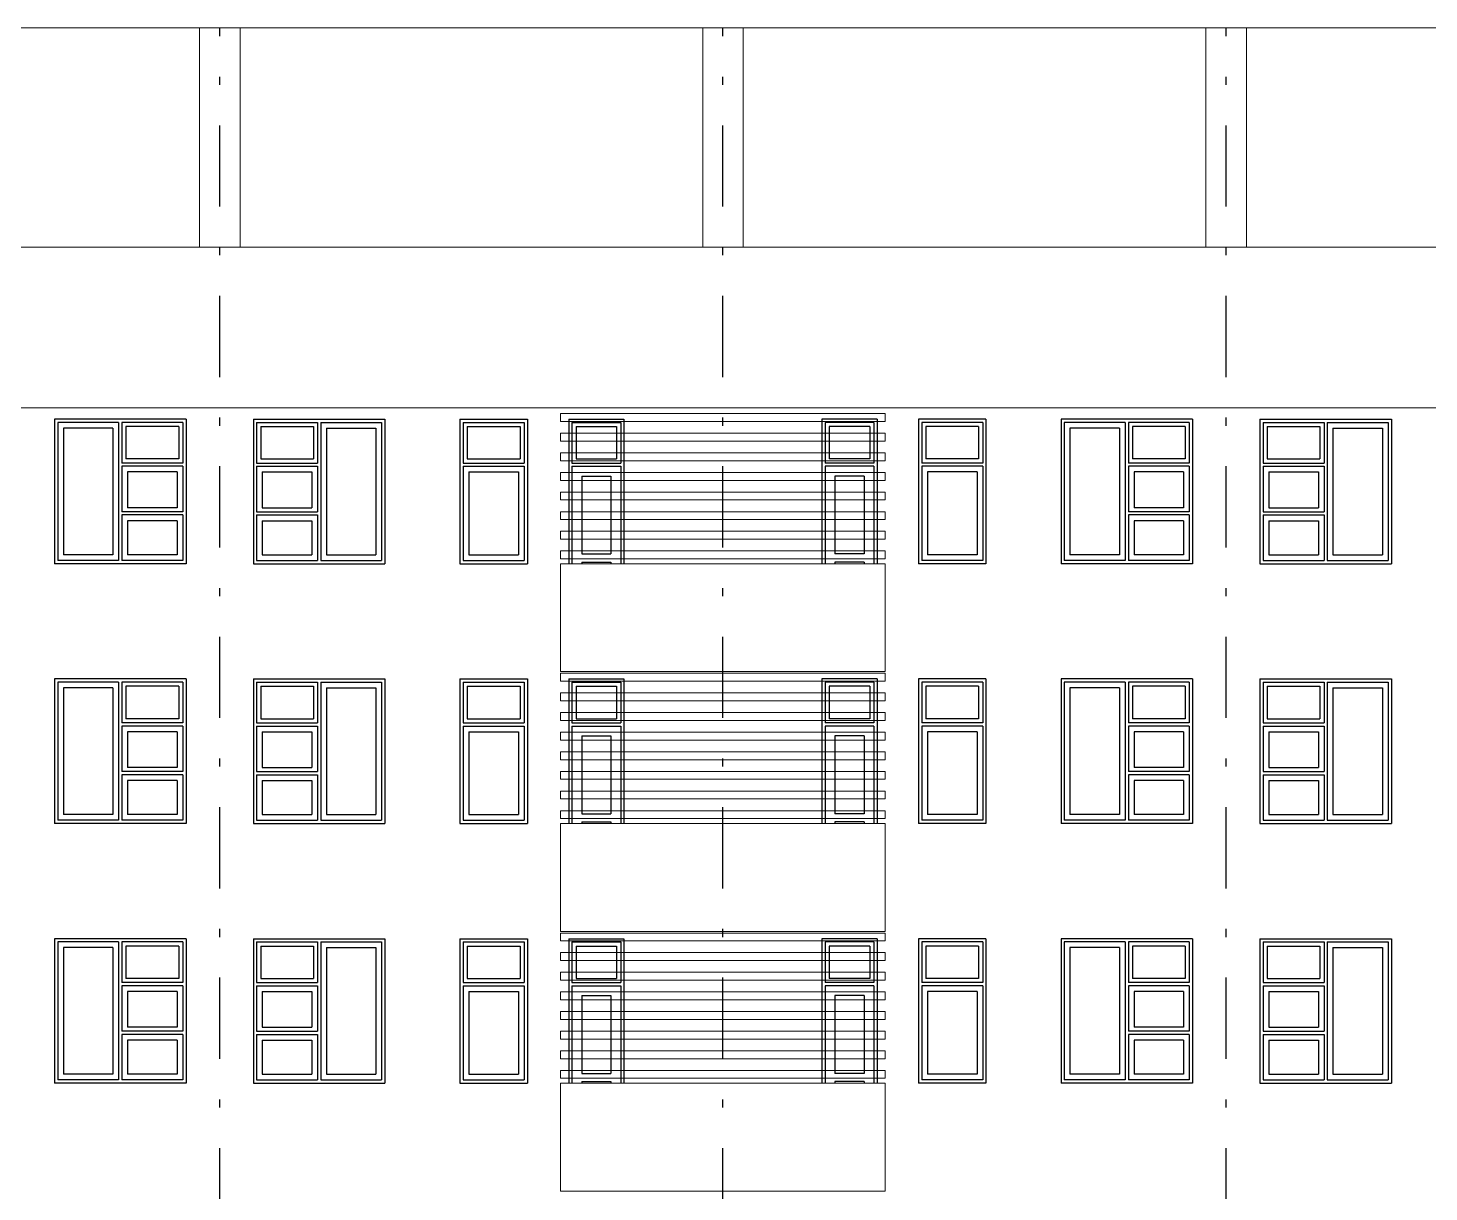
# Model space of a CAD drawing. Header units: millimetres. Extents: x 1676 to 1802, y 1105 to 1194.
# Drawn here: x 1721.68 to 1738.94, y 1162.69 to 1177.03 of the extents above; entities that cross this region are included whole.
import ezdxf

# ---------------------------------------------------------------- set-up
doc = ezdxf.new("R2010")
doc.units = ezdxf.units.MM
doc.linetypes.add('DASHDOT', pattern=[1, 0.5, -0.25, 0, -0.25])
for name, color, linetype, lineweight in [('ars', 11, 'Continuous', 0), ('lan', 7, 'Continuous', 15), ('tem', 5, 'Continuous', 20)]:
    doc.layers.add(name, color=color, linetype=linetype, lineweight=lineweight)
doc.layers.add('as', color=1, linetype='Continuous', plot=False)
doc.layers.add('Kusen', color=30, linetype='Continuous')

msp = doc.modelspace()

# ---------------------------------------------------------------- linework, layer by layer
at = {"layer": 'ars', "linetype": 'ByBlock'}
for points in [[(1728.238, 1172.18), (1732.238, 1172.18), (1732.238, 1172.277), (1728.238, 1172.277)], [(1728.238, 1171.938), (1732.238, 1171.938), (1732.238, 1172.035), (1728.238, 1172.035)], [(1728.238, 1171.696), (1732.238, 1171.696), (1732.238, 1171.793), (1728.238, 1171.793)], [(1728.238, 1171.454), (1732.238, 1171.454), (1732.238, 1171.551), (1728.238, 1171.551)], [(1728.238, 1171.212), (1732.238, 1171.212), (1732.238, 1171.309), (1728.238, 1171.309)], [(1728.238, 1170.971), (1732.238, 1170.971), (1732.238, 1171.067), (1728.238, 1171.067)], [(1728.238, 1170.729), (1732.238, 1170.729), (1732.238, 1170.826), (1728.238, 1170.826)], [(1728.238, 1170.487), (1732.238, 1170.487), (1732.238, 1170.584), (1728.238, 1170.584)], [(1728.238, 1168.98), (1732.238, 1168.98), (1732.238, 1169.077), (1728.238, 1169.077)], [(1728.238, 1168.738), (1732.238, 1168.738), (1732.238, 1168.835), (1728.238, 1168.835)], [(1728.238, 1168.496), (1732.238, 1168.496), (1732.238, 1168.593), (1728.238, 1168.593)], [(1728.238, 1168.254), (1732.238, 1168.254), (1732.238, 1168.351), (1728.238, 1168.351)], [(1728.238, 1168.012), (1732.238, 1168.012), (1732.238, 1168.109), (1728.238, 1168.109)], [(1728.238, 1167.771), (1732.238, 1167.771), (1732.238, 1167.867), (1728.238, 1167.867)], [(1728.238, 1167.529), (1732.238, 1167.529), (1732.238, 1167.626), (1728.238, 1167.626)], [(1728.238, 1167.287), (1732.238, 1167.287), (1732.238, 1167.384), (1728.238, 1167.384)], [(1728.238, 1165.78), (1732.238, 1165.78), (1732.238, 1165.877), (1728.238, 1165.877)], [(1728.238, 1165.538), (1732.238, 1165.538), (1732.238, 1165.635), (1728.238, 1165.635)], [(1728.238, 1165.296), (1732.238, 1165.296), (1732.238, 1165.393), (1728.238, 1165.393)], [(1728.238, 1165.054), (1732.238, 1165.054), (1732.238, 1165.151), (1728.238, 1165.151)], [(1728.238, 1164.812), (1732.238, 1164.812), (1732.238, 1164.909), (1728.238, 1164.909)], [(1728.238, 1164.571), (1732.238, 1164.571), (1732.238, 1164.667), (1728.238, 1164.667)], [(1728.238, 1164.329), (1732.238, 1164.329), (1732.238, 1164.426), (1728.238, 1164.426)], [(1728.238, 1164.087), (1732.238, 1164.087), (1732.238, 1164.184), (1728.238, 1164.184)]]:
    msp.add_lwpolyline(points, close=True, dxfattribs=at)
at = {"layer": 'as', "linetype": 'DASHDOT', "ltscale": 2}
for p, q in [((1724.038, 1120.227), (1724.038, 1177.027)), ((1730.238, 1120.227), (1730.238, 1177.027)), ((1736.438, 1120.227), (1736.438, 1177.027))]:
    msp.add_line(p, q, dxfattribs=at)
at = {"layer": 'Kusen', "linetype": 'ByBlock'}
for p, q in [((1722.003, 1172.207), (1722.003, 1170.427)), ((1723.623, 1172.207), (1722.003, 1172.207)), ((1722.043, 1172.167), (1722.043, 1170.467)), ((1722.793, 1172.167), (1722.043, 1172.167)), ((1722.723, 1172.097), (1722.113, 1172.097)), ((1722.113, 1172.097), (1722.113, 1170.537)), ((1722.723, 1172.097), (1722.723, 1170.537)), ((1722.793, 1172.167), (1722.793, 1170.467)), ((1722.833, 1172.167), (1722.833, 1171.667)), ((1723.583, 1172.167), (1722.833, 1172.167)), ((1722.883, 1172.117), (1722.883, 1171.717)), ((1723.533, 1172.117), (1722.883, 1172.117)), ((1723.533, 1172.117), (1723.533, 1171.717)), ((1723.583, 1172.167), (1723.583, 1171.667)), ((1723.623, 1172.207), (1723.623, 1170.427)), ((1724.453, 1172.207), (1724.453, 1170.427)), ((1724.453, 1172.207), (1726.073, 1172.207)), ((1724.493, 1172.167), (1724.493, 1171.667)), ((1724.493, 1172.167), (1725.243, 1172.167)), ((1724.543, 1172.117), (1724.543, 1171.717)), ((1724.543, 1172.117), (1725.193, 1172.117)), ((1725.193, 1172.117), (1725.193, 1171.717)), ((1725.243, 1172.167), (1725.243, 1171.667)), ((1725.283, 1172.167), (1725.283, 1170.467)), ((1725.283, 1172.167), (1726.033, 1172.167)), ((1725.353, 1172.097), (1725.963, 1172.097)), ((1725.353, 1172.097), (1725.353, 1170.537)), ((1725.963, 1172.097), (1725.963, 1170.537)), ((1726.033, 1172.167), (1726.033, 1170.467)), ((1726.073, 1172.207), (1726.073, 1170.427)), ((1726.998, 1172.207), (1726.998, 1170.427)), ((1726.998, 1172.207), (1727.828, 1172.207)), ((1727.038, 1172.167), (1727.038, 1171.667)), ((1727.038, 1172.167), (1727.788, 1172.167)), ((1727.088, 1172.117), (1727.088, 1171.717)), ((1727.088, 1172.117), (1727.738, 1172.117)), ((1727.738, 1172.117), (1727.738, 1171.717)), ((1727.788, 1172.167), (1727.788, 1171.667)), ((1727.828, 1172.207), (1727.828, 1170.427)), ((1728.338, 1172.207), (1728.338, 1170.427)), ((1728.338, 1172.207), (1729.018, 1172.207)), ((1728.378, 1172.167), (1728.378, 1171.667)), ((1728.378, 1172.167), (1728.978, 1172.167)), ((1728.428, 1172.117), (1728.428, 1171.717)), ((1728.428, 1172.117), (1728.928, 1172.117)), ((1728.928, 1172.117), (1728.928, 1171.717)), ((1728.978, 1172.167), (1728.978, 1171.667)), ((1729.018, 1172.207), (1729.018, 1170.427)), ((1731.458, 1172.207), (1731.458, 1170.427)), ((1732.138, 1172.207), (1731.458, 1172.207)), ((1731.498, 1172.167), (1731.498, 1171.667)), ((1732.098, 1172.167), (1731.498, 1172.167)), ((1731.548, 1172.117), (1731.548, 1171.717)), ((1732.048, 1172.117), (1731.548, 1172.117)), ((1732.048, 1172.117), (1732.048, 1171.717)), ((1732.098, 1172.167), (1732.098, 1171.667)), ((1732.138, 1172.207), (1732.138, 1170.427)), ((1732.648, 1172.207), (1732.648, 1170.427)), ((1733.478, 1172.207), (1732.648, 1172.207)), ((1732.688, 1172.167), (1732.688, 1171.667)), ((1733.438, 1172.167), (1732.688, 1172.167)), ((1732.738, 1172.117), (1732.738, 1171.717)), ((1733.388, 1172.117), (1732.738, 1172.117)), ((1733.388, 1172.117), (1733.388, 1171.717)), ((1733.438, 1172.167), (1733.438, 1171.667)), ((1733.478, 1172.207), (1733.478, 1170.427)), ((1734.403, 1172.207), (1734.403, 1170.427)), ((1736.023, 1172.207), (1734.403, 1172.207)), ((1734.443, 1172.167), (1734.443, 1170.467)), ((1735.193, 1172.167), (1734.443, 1172.167)), ((1735.123, 1172.097), (1734.513, 1172.097)), ((1734.513, 1172.097), (1734.513, 1170.537)), ((1735.123, 1172.097), (1735.123, 1170.537)), ((1735.193, 1172.167), (1735.193, 1170.467)), ((1735.233, 1172.167), (1735.233, 1171.667)), ((1735.983, 1172.167), (1735.233, 1172.167)), ((1735.283, 1172.117), (1735.283, 1171.717)), ((1735.933, 1172.117), (1735.283, 1172.117)), ((1735.933, 1172.117), (1735.933, 1171.717)), ((1735.983, 1172.167), (1735.983, 1171.667)), ((1736.023, 1172.207), (1736.023, 1170.427)), ((1736.853, 1172.207), (1736.853, 1170.427)), ((1736.853, 1172.207), (1738.473, 1172.207)), ((1736.893, 1172.167), (1736.893, 1171.667)), ((1736.893, 1172.167), (1737.643, 1172.167)), ((1736.943, 1172.117), (1736.943, 1171.717)), ((1736.943, 1172.117), (1737.593, 1172.117)), ((1737.593, 1172.117), (1737.593, 1171.717)), ((1737.643, 1172.167), (1737.643, 1171.667)), ((1737.683, 1172.167), (1737.683, 1170.467)), ((1737.683, 1172.167), (1738.433, 1172.167)), ((1737.753, 1172.097), (1738.363, 1172.097)), ((1737.753, 1172.097), (1737.753, 1170.537)), ((1738.363, 1172.097), (1738.363, 1170.537)), ((1738.433, 1172.167), (1738.433, 1170.467)), ((1738.473, 1172.207), (1738.473, 1170.427)), ((1722.043, 1171.667), (1722.043, 1171.627)), ((1723.583, 1171.667), (1722.833, 1171.667)), ((1722.833, 1171.627), (1722.833, 1171.067)), ((1723.583, 1171.627), (1722.833, 1171.627)), ((1723.533, 1171.717), (1722.883, 1171.717)), ((1723.583, 1171.627), (1723.583, 1171.067)), ((1724.493, 1171.667), (1725.243, 1171.667)), ((1724.493, 1171.627), (1724.493, 1171.067)), ((1724.493, 1171.627), (1725.243, 1171.627)), ((1724.543, 1171.717), (1725.193, 1171.717)), ((1725.243, 1171.627), (1725.243, 1171.067)), ((1726.033, 1171.667), (1726.033, 1171.627)), ((1727.038, 1171.667), (1727.788, 1171.667)), ((1727.038, 1171.627), (1727.038, 1170.467)), ((1727.038, 1171.627), (1727.788, 1171.627)), ((1727.088, 1171.717), (1727.738, 1171.717)), ((1727.788, 1171.627), (1727.788, 1170.467)), ((1728.378, 1171.667), (1728.978, 1171.667)), ((1728.378, 1171.627), (1728.378, 1170.427)), ((1728.378, 1171.627), (1728.978, 1171.627)), ((1728.428, 1171.717), (1728.928, 1171.717)), ((1728.978, 1171.627), (1728.978, 1170.427)), ((1732.098, 1171.667), (1731.498, 1171.667)), ((1731.498, 1171.627), (1731.498, 1170.427)), ((1732.098, 1171.627), (1731.498, 1171.627)), ((1732.048, 1171.717), (1731.548, 1171.717)), ((1732.098, 1171.627), (1732.098, 1170.427)), ((1733.438, 1171.667), (1732.688, 1171.667)), ((1732.688, 1171.627), (1732.688, 1170.467)), ((1733.438, 1171.627), (1732.688, 1171.627)), ((1733.388, 1171.717), (1732.738, 1171.717)), ((1733.438, 1171.627), (1733.438, 1170.467)), ((1734.443, 1171.667), (1734.443, 1171.627)), ((1735.983, 1171.667), (1735.233, 1171.667)), ((1735.233, 1171.627), (1735.233, 1171.067)), ((1735.983, 1171.627), (1735.233, 1171.627)), ((1735.933, 1171.717), (1735.283, 1171.717)), ((1735.983, 1171.627), (1735.983, 1171.067)), ((1736.893, 1171.667), (1737.643, 1171.667)), ((1736.893, 1171.627), (1736.893, 1171.067)), ((1736.893, 1171.627), (1737.643, 1171.627)), ((1736.943, 1171.717), (1737.593, 1171.717)), ((1737.643, 1171.627), (1737.643, 1171.067)), ((1738.433, 1171.667), (1738.433, 1171.627)), ((1722.903, 1171.557), (1722.903, 1171.117)), ((1723.513, 1171.557), (1722.903, 1171.557)), ((1723.513, 1171.557), (1723.513, 1171.117)), ((1724.563, 1171.557), (1724.563, 1171.117)), ((1724.563, 1171.557), (1725.173, 1171.557)), ((1725.173, 1171.557), (1725.173, 1171.117)), ((1727.108, 1171.557), (1727.108, 1170.537)), ((1727.108, 1171.557), (1727.718, 1171.557)), ((1727.718, 1171.557), (1727.718, 1170.537)), ((1728.498, 1171.507), (1728.498, 1170.547)), ((1728.498, 1171.507), (1728.858, 1171.507)), ((1728.858, 1171.507), (1728.858, 1170.547)), ((1731.618, 1171.507), (1731.618, 1170.547)), ((1731.978, 1171.507), (1731.618, 1171.507)), ((1731.978, 1171.507), (1731.978, 1170.547)), ((1732.758, 1171.557), (1732.758, 1170.537)), ((1733.368, 1171.557), (1732.758, 1171.557)), ((1733.368, 1171.557), (1733.368, 1170.537)), ((1735.303, 1171.557), (1735.303, 1171.117)), ((1735.913, 1171.557), (1735.303, 1171.557)), ((1735.913, 1171.557), (1735.913, 1171.117)), ((1736.963, 1171.557), (1736.963, 1171.117)), ((1736.963, 1171.557), (1737.573, 1171.557)), ((1737.573, 1171.557), (1737.573, 1171.117)), ((1723.583, 1171.067), (1722.833, 1171.067)), ((1723.513, 1171.117), (1722.903, 1171.117)), ((1724.493, 1171.067), (1725.243, 1171.067)), ((1724.563, 1171.117), (1725.173, 1171.117)), ((1735.983, 1171.067), (1735.233, 1171.067)), ((1735.913, 1171.117), (1735.303, 1171.117)), ((1736.893, 1171.067), (1737.643, 1171.067)), ((1736.963, 1171.117), (1737.573, 1171.117)), ((1722.833, 1171.027), (1722.833, 1170.467)), ((1723.583, 1171.027), (1722.833, 1171.027)), ((1722.903, 1170.957), (1722.903, 1170.537)), ((1723.513, 1170.957), (1722.903, 1170.957)), ((1723.513, 1170.957), (1723.513, 1170.537)), ((1723.583, 1171.027), (1723.583, 1170.467)), ((1724.493, 1171.027), (1724.493, 1170.467)), ((1724.493, 1171.027), (1725.243, 1171.027)), ((1724.563, 1170.957), (1724.563, 1170.537)), ((1724.563, 1170.957), (1725.173, 1170.957)), ((1725.173, 1170.957), (1725.173, 1170.537)), ((1725.243, 1171.027), (1725.243, 1170.467)), ((1735.233, 1171.027), (1735.233, 1170.467)), ((1735.983, 1171.027), (1735.233, 1171.027)), ((1735.303, 1170.957), (1735.303, 1170.537)), ((1735.913, 1170.957), (1735.303, 1170.957)), ((1735.913, 1170.957), (1735.913, 1170.537)), ((1735.983, 1171.027), (1735.983, 1170.467)), ((1736.893, 1171.027), (1736.893, 1170.467)), ((1736.893, 1171.027), (1737.643, 1171.027)), ((1736.963, 1170.957), (1736.963, 1170.537)), ((1736.963, 1170.957), (1737.573, 1170.957)), ((1737.573, 1170.957), (1737.573, 1170.537)), ((1737.643, 1171.027), (1737.643, 1170.467)), ((1722.723, 1170.537), (1722.113, 1170.537)), ((1723.513, 1170.537), (1722.903, 1170.537)), ((1724.563, 1170.537), (1725.173, 1170.537)), ((1725.353, 1170.537), (1725.963, 1170.537)), ((1727.108, 1170.537), (1727.718, 1170.537)), ((1728.498, 1170.547), (1728.858, 1170.547)), ((1731.978, 1170.547), (1731.618, 1170.547)), ((1733.368, 1170.537), (1732.758, 1170.537)), ((1735.123, 1170.537), (1734.513, 1170.537)), ((1735.913, 1170.537), (1735.303, 1170.537)), ((1736.963, 1170.537), (1737.573, 1170.537)), ((1737.753, 1170.537), (1738.363, 1170.537)), ((1723.623, 1170.427), (1722.003, 1170.427)), ((1722.793, 1170.467), (1722.043, 1170.467)), ((1723.583, 1170.467), (1722.833, 1170.467)), ((1724.453, 1170.427), (1726.073, 1170.427)), ((1724.493, 1170.467), (1725.243, 1170.467)), ((1725.283, 1170.467), (1726.033, 1170.467)), ((1726.998, 1170.427), (1727.828, 1170.427)), ((1727.038, 1170.467), (1727.788, 1170.467)), ((1728.498, 1170.447), (1728.498, 1170.427)), ((1728.498, 1170.447), (1728.858, 1170.447)), ((1728.858, 1170.447), (1728.858, 1170.427)), ((1731.618, 1170.447), (1731.618, 1170.427)), ((1731.978, 1170.447), (1731.618, 1170.447)), ((1731.978, 1170.447), (1731.978, 1170.427)), ((1733.478, 1170.427), (1732.648, 1170.427)), ((1733.438, 1170.467), (1732.688, 1170.467)), ((1736.023, 1170.427), (1734.403, 1170.427)), ((1735.193, 1170.467), (1734.443, 1170.467)), ((1735.983, 1170.467), (1735.233, 1170.467)), ((1736.853, 1170.427), (1738.473, 1170.427)), ((1736.893, 1170.467), (1737.643, 1170.467)), ((1737.683, 1170.467), (1738.433, 1170.467)), ((1722.003, 1169.007), (1722.003, 1167.227)), ((1723.623, 1169.007), (1722.003, 1169.007)), ((1723.623, 1169.007), (1723.623, 1167.227)), ((1724.453, 1169.007), (1724.453, 1167.227)), ((1724.453, 1169.007), (1726.073, 1169.007)), ((1726.073, 1169.007), (1726.073, 1167.227)), ((1726.998, 1169.007), (1726.998, 1167.227)), ((1726.998, 1169.007), (1727.828, 1169.007)), ((1727.828, 1169.007), (1727.828, 1167.227)), ((1728.338, 1169.007), (1728.338, 1167.227)), ((1728.338, 1169.007), (1729.018, 1169.007)), ((1729.018, 1169.007), (1729.018, 1167.227)), ((1731.458, 1169.007), (1731.458, 1167.227)), ((1732.138, 1169.007), (1731.458, 1169.007)), ((1732.138, 1169.007), (1732.138, 1167.227)), ((1732.648, 1169.007), (1732.648, 1167.227)), ((1733.478, 1169.007), (1732.648, 1169.007)), ((1733.478, 1169.007), (1733.478, 1167.227)), ((1734.403, 1169.007), (1734.403, 1167.227)), ((1736.023, 1169.007), (1734.403, 1169.007)), ((1736.023, 1169.007), (1736.023, 1167.227)), ((1736.853, 1169.007), (1736.853, 1167.227)), ((1736.853, 1169.007), (1738.473, 1169.007)), ((1738.473, 1169.007), (1738.473, 1167.227)), ((1722.043, 1168.967), (1722.043, 1167.267)), ((1722.793, 1168.967), (1722.043, 1168.967)), ((1722.723, 1168.897), (1722.113, 1168.897)), ((1722.113, 1168.897), (1722.113, 1167.337)), ((1722.723, 1168.897), (1722.723, 1167.337)), ((1722.793, 1168.967), (1722.793, 1167.267)), ((1722.833, 1168.967), (1722.833, 1168.467)), ((1723.583, 1168.967), (1722.833, 1168.967)), ((1722.883, 1168.917), (1722.883, 1168.517)), ((1723.533, 1168.917), (1722.883, 1168.917)), ((1723.533, 1168.917), (1723.533, 1168.517)), ((1723.583, 1168.967), (1723.583, 1168.467)), ((1724.493, 1168.967), (1724.493, 1168.467)), ((1724.493, 1168.967), (1725.243, 1168.967)), ((1724.543, 1168.917), (1724.543, 1168.517)), ((1724.543, 1168.917), (1725.193, 1168.917)), ((1725.193, 1168.917), (1725.193, 1168.517)), ((1725.243, 1168.967), (1725.243, 1168.467)), ((1725.283, 1168.967), (1725.283, 1167.267)), ((1725.283, 1168.967), (1726.033, 1168.967)), ((1725.353, 1168.897), (1725.963, 1168.897)), ((1725.353, 1168.897), (1725.353, 1167.337)), ((1725.963, 1168.897), (1725.963, 1167.337)), ((1726.033, 1168.967), (1726.033, 1167.267)), ((1727.038, 1168.967), (1727.038, 1168.467)), ((1727.038, 1168.967), (1727.788, 1168.967)), ((1727.088, 1168.917), (1727.088, 1168.517)), ((1727.088, 1168.917), (1727.738, 1168.917)), ((1727.738, 1168.917), (1727.738, 1168.517)), ((1727.788, 1168.967), (1727.788, 1168.467)), ((1728.378, 1168.967), (1728.378, 1168.467)), ((1728.378, 1168.967), (1728.978, 1168.967)), ((1728.428, 1168.917), (1728.428, 1168.517)), ((1728.428, 1168.917), (1728.928, 1168.917)), ((1728.928, 1168.917), (1728.928, 1168.517)), ((1728.978, 1168.967), (1728.978, 1168.467)), ((1731.498, 1168.967), (1731.498, 1168.467)), ((1732.098, 1168.967), (1731.498, 1168.967)), ((1731.548, 1168.917), (1731.548, 1168.517)), ((1732.048, 1168.917), (1731.548, 1168.917)), ((1732.048, 1168.917), (1732.048, 1168.517)), ((1732.098, 1168.967), (1732.098, 1168.467)), ((1732.688, 1168.967), (1732.688, 1168.467)), ((1733.438, 1168.967), (1732.688, 1168.967)), ((1732.738, 1168.917), (1732.738, 1168.517)), ((1733.388, 1168.917), (1732.738, 1168.917)), ((1733.388, 1168.917), (1733.388, 1168.517)), ((1733.438, 1168.967), (1733.438, 1168.467)), ((1734.443, 1168.967), (1734.443, 1167.267)), ((1735.193, 1168.967), (1734.443, 1168.967)), ((1735.123, 1168.897), (1734.513, 1168.897)), ((1734.513, 1168.897), (1734.513, 1167.337)), ((1735.123, 1168.897), (1735.123, 1167.337)), ((1735.193, 1168.967), (1735.193, 1167.267)), ((1735.233, 1168.967), (1735.233, 1168.467)), ((1735.983, 1168.967), (1735.233, 1168.967)), ((1735.283, 1168.917), (1735.283, 1168.517)), ((1735.933, 1168.917), (1735.283, 1168.917)), ((1735.933, 1168.917), (1735.933, 1168.517)), ((1735.983, 1168.967), (1735.983, 1168.467)), ((1736.893, 1168.967), (1736.893, 1168.467)), ((1736.893, 1168.967), (1737.643, 1168.967)), ((1736.943, 1168.917), (1736.943, 1168.517)), ((1736.943, 1168.917), (1737.593, 1168.917)), ((1737.593, 1168.917), (1737.593, 1168.517)), ((1737.643, 1168.967), (1737.643, 1168.467)), ((1737.683, 1168.967), (1737.683, 1167.267)), ((1737.683, 1168.967), (1738.433, 1168.967)), ((1737.753, 1168.897), (1738.363, 1168.897)), ((1737.753, 1168.897), (1737.753, 1167.337)), ((1738.363, 1168.897), (1738.363, 1167.337)), ((1738.433, 1168.967), (1738.433, 1167.267)), ((1722.043, 1168.467), (1722.043, 1168.427)), ((1723.583, 1168.467), (1722.833, 1168.467)), ((1723.533, 1168.517), (1722.883, 1168.517)), ((1724.493, 1168.467), (1725.243, 1168.467)), ((1724.543, 1168.517), (1725.193, 1168.517)), ((1726.033, 1168.467), (1726.033, 1168.427)), ((1727.038, 1168.467), (1727.788, 1168.467)), ((1727.088, 1168.517), (1727.738, 1168.517)), ((1728.378, 1168.467), (1728.978, 1168.467)), ((1728.428, 1168.517), (1728.928, 1168.517)), ((1732.098, 1168.467), (1731.498, 1168.467)), ((1732.048, 1168.517), (1731.548, 1168.517)), ((1733.438, 1168.467), (1732.688, 1168.467)), ((1733.388, 1168.517), (1732.738, 1168.517)), ((1734.443, 1168.467), (1734.443, 1168.427)), ((1735.983, 1168.467), (1735.233, 1168.467)), ((1735.933, 1168.517), (1735.283, 1168.517)), ((1736.893, 1168.467), (1737.643, 1168.467)), ((1736.943, 1168.517), (1737.593, 1168.517)), ((1738.433, 1168.467), (1738.433, 1168.427)), ((1722.833, 1168.427), (1722.833, 1167.867)), ((1723.583, 1168.427), (1722.833, 1168.427)), ((1722.903, 1168.357), (1722.903, 1167.917)), ((1723.513, 1168.357), (1722.903, 1168.357)), ((1723.513, 1168.357), (1723.513, 1167.917)), ((1723.583, 1168.427), (1723.583, 1167.867)), ((1724.493, 1168.427), (1724.493, 1167.867)), ((1724.493, 1168.427), (1725.243, 1168.427)), ((1724.563, 1168.357), (1724.563, 1167.917)), ((1724.563, 1168.357), (1725.173, 1168.357)), ((1725.173, 1168.357), (1725.173, 1167.917)), ((1725.243, 1168.427), (1725.243, 1167.867)), ((1727.038, 1168.427), (1727.038, 1167.267)), ((1727.038, 1168.427), (1727.788, 1168.427)), ((1727.108, 1168.357), (1727.108, 1167.337)), ((1727.108, 1168.357), (1727.718, 1168.357)), ((1727.718, 1168.357), (1727.718, 1167.337)), ((1727.788, 1168.427), (1727.788, 1167.267)), ((1728.378, 1168.427), (1728.378, 1167.227)), ((1728.378, 1168.427), (1728.978, 1168.427)), ((1728.498, 1168.307), (1728.498, 1167.347)), ((1728.498, 1168.307), (1728.858, 1168.307)), ((1728.858, 1168.307), (1728.858, 1167.347)), ((1728.978, 1168.427), (1728.978, 1167.227)), ((1731.498, 1168.427), (1731.498, 1167.227)), ((1732.098, 1168.427), (1731.498, 1168.427)), ((1731.618, 1168.307), (1731.618, 1167.347)), ((1731.978, 1168.307), (1731.618, 1168.307)), ((1731.978, 1168.307), (1731.978, 1167.347)), ((1732.098, 1168.427), (1732.098, 1167.227)), ((1732.688, 1168.427), (1732.688, 1167.267)), ((1733.438, 1168.427), (1732.688, 1168.427)), ((1732.758, 1168.357), (1732.758, 1167.337)), ((1733.368, 1168.357), (1732.758, 1168.357)), ((1733.368, 1168.357), (1733.368, 1167.337)), ((1733.438, 1168.427), (1733.438, 1167.267)), ((1735.233, 1168.427), (1735.233, 1167.867)), ((1735.983, 1168.427), (1735.233, 1168.427)), ((1735.303, 1168.357), (1735.303, 1167.917)), ((1735.913, 1168.357), (1735.303, 1168.357)), ((1735.913, 1168.357), (1735.913, 1167.917)), ((1735.983, 1168.427), (1735.983, 1167.867)), ((1736.893, 1168.427), (1736.893, 1167.867)), ((1736.893, 1168.427), (1737.643, 1168.427)), ((1736.963, 1168.357), (1736.963, 1167.917)), ((1736.963, 1168.357), (1737.573, 1168.357)), ((1737.573, 1168.357), (1737.573, 1167.917)), ((1737.643, 1168.427), (1737.643, 1167.867)), ((1723.583, 1167.867), (1722.833, 1167.867)), ((1722.833, 1167.827), (1722.833, 1167.267)), ((1723.583, 1167.827), (1722.833, 1167.827)), ((1723.513, 1167.917), (1722.903, 1167.917)), ((1723.583, 1167.827), (1723.583, 1167.267)), ((1724.493, 1167.867), (1725.243, 1167.867)), ((1724.493, 1167.827), (1724.493, 1167.267)), ((1724.493, 1167.827), (1725.243, 1167.827)), ((1724.563, 1167.917), (1725.173, 1167.917)), ((1725.243, 1167.827), (1725.243, 1167.267)), ((1735.983, 1167.867), (1735.233, 1167.867)), ((1735.233, 1167.827), (1735.233, 1167.267)), ((1735.983, 1167.827), (1735.233, 1167.827)), ((1735.913, 1167.917), (1735.303, 1167.917)), ((1735.983, 1167.827), (1735.983, 1167.267)), ((1736.893, 1167.867), (1737.643, 1167.867)), ((1736.893, 1167.827), (1736.893, 1167.267)), ((1736.893, 1167.827), (1737.643, 1167.827)), ((1736.963, 1167.917), (1737.573, 1167.917)), ((1737.643, 1167.827), (1737.643, 1167.267)), ((1722.903, 1167.757), (1722.903, 1167.337)), ((1723.513, 1167.757), (1722.903, 1167.757)), ((1723.513, 1167.757), (1723.513, 1167.337)), ((1724.563, 1167.757), (1724.563, 1167.337)), ((1724.563, 1167.757), (1725.173, 1167.757)), ((1725.173, 1167.757), (1725.173, 1167.337)), ((1735.303, 1167.757), (1735.303, 1167.337)), ((1735.913, 1167.757), (1735.303, 1167.757)), ((1735.913, 1167.757), (1735.913, 1167.337)), ((1736.963, 1167.757), (1736.963, 1167.337)), ((1736.963, 1167.757), (1737.573, 1167.757)), ((1737.573, 1167.757), (1737.573, 1167.337)), ((1722.793, 1167.267), (1722.043, 1167.267)), ((1722.723, 1167.337), (1722.113, 1167.337)), ((1723.583, 1167.267), (1722.833, 1167.267)), ((1723.513, 1167.337), (1722.903, 1167.337)), ((1724.493, 1167.267), (1725.243, 1167.267)), ((1724.563, 1167.337), (1725.173, 1167.337)), ((1725.283, 1167.267), (1726.033, 1167.267)), ((1725.353, 1167.337), (1725.963, 1167.337)), ((1727.038, 1167.267), (1727.788, 1167.267)), ((1727.108, 1167.337), (1727.718, 1167.337)), ((1728.498, 1167.347), (1728.858, 1167.347)), ((1731.978, 1167.347), (1731.618, 1167.347)), ((1733.438, 1167.267), (1732.688, 1167.267)), ((1733.368, 1167.337), (1732.758, 1167.337)), ((1735.193, 1167.267), (1734.443, 1167.267)), ((1735.123, 1167.337), (1734.513, 1167.337)), ((1735.983, 1167.267), (1735.233, 1167.267)), ((1735.913, 1167.337), (1735.303, 1167.337)), ((1736.893, 1167.267), (1737.643, 1167.267)), ((1736.963, 1167.337), (1737.573, 1167.337)), ((1737.683, 1167.267), (1738.433, 1167.267)), ((1737.753, 1167.337), (1738.363, 1167.337)), ((1723.623, 1167.227), (1722.003, 1167.227)), ((1724.453, 1167.227), (1726.073, 1167.227)), ((1726.998, 1167.227), (1727.828, 1167.227)), ((1728.498, 1167.247), (1728.498, 1167.227)), ((1728.498, 1167.247), (1728.858, 1167.247)), ((1728.858, 1167.247), (1728.858, 1167.227)), ((1731.618, 1167.247), (1731.618, 1167.227)), ((1731.978, 1167.247), (1731.618, 1167.247)), ((1731.978, 1167.247), (1731.978, 1167.227)), ((1733.478, 1167.227), (1732.648, 1167.227)), ((1736.023, 1167.227), (1734.403, 1167.227)), ((1736.853, 1167.227), (1738.473, 1167.227)), ((1722.003, 1165.807), (1722.003, 1164.027)), ((1723.623, 1165.807), (1722.003, 1165.807)), ((1722.043, 1165.767), (1722.043, 1164.067)), ((1722.793, 1165.767), (1722.043, 1165.767)), ((1722.793, 1165.767), (1722.793, 1164.067)), ((1722.833, 1165.767), (1722.833, 1165.267)), ((1723.583, 1165.767), (1722.833, 1165.767)), ((1722.883, 1165.717), (1722.883, 1165.317)), ((1723.533, 1165.717), (1722.883, 1165.717)), ((1723.533, 1165.717), (1723.533, 1165.317)), ((1723.583, 1165.767), (1723.583, 1165.267)), ((1723.623, 1165.807), (1723.623, 1164.027)), ((1724.453, 1165.807), (1724.453, 1164.027)), ((1724.453, 1165.807), (1726.073, 1165.807)), ((1724.493, 1165.767), (1724.493, 1165.267)), ((1724.493, 1165.767), (1725.243, 1165.767)), ((1724.543, 1165.717), (1724.543, 1165.317)), ((1724.543, 1165.717), (1725.193, 1165.717)), ((1725.193, 1165.717), (1725.193, 1165.317)), ((1725.243, 1165.767), (1725.243, 1165.267)), ((1725.283, 1165.767), (1725.283, 1164.067)), ((1725.283, 1165.767), (1726.033, 1165.767)), ((1726.033, 1165.767), (1726.033, 1164.067)), ((1726.073, 1165.807), (1726.073, 1164.027)), ((1726.998, 1165.807), (1726.998, 1164.027)), ((1726.998, 1165.807), (1727.828, 1165.807)), ((1727.038, 1165.767), (1727.038, 1165.267)), ((1727.038, 1165.767), (1727.788, 1165.767)), ((1727.088, 1165.717), (1727.088, 1165.317)), ((1727.088, 1165.717), (1727.738, 1165.717)), ((1727.738, 1165.717), (1727.738, 1165.317)), ((1727.788, 1165.767), (1727.788, 1165.267)), ((1727.828, 1165.807), (1727.828, 1164.027)), ((1728.338, 1165.807), (1728.338, 1164.027)), ((1728.338, 1165.807), (1729.018, 1165.807)), ((1728.378, 1165.767), (1728.378, 1165.267)), ((1728.378, 1165.767), (1728.978, 1165.767)), ((1728.428, 1165.717), (1728.428, 1165.317)), ((1728.428, 1165.717), (1728.928, 1165.717)), ((1728.928, 1165.717), (1728.928, 1165.317)), ((1728.978, 1165.767), (1728.978, 1165.267)), ((1729.018, 1165.807), (1729.018, 1164.027)), ((1731.458, 1165.807), (1731.458, 1164.027)), ((1732.138, 1165.807), (1731.458, 1165.807)), ((1731.498, 1165.767), (1731.498, 1165.267)), ((1732.098, 1165.767), (1731.498, 1165.767)), ((1731.548, 1165.717), (1731.548, 1165.317)), ((1732.048, 1165.717), (1731.548, 1165.717)), ((1732.048, 1165.717), (1732.048, 1165.317)), ((1732.098, 1165.767), (1732.098, 1165.267)), ((1732.138, 1165.807), (1732.138, 1164.027)), ((1732.648, 1165.807), (1732.648, 1164.027)), ((1733.478, 1165.807), (1732.648, 1165.807)), ((1732.688, 1165.767), (1732.688, 1165.267)), ((1733.438, 1165.767), (1732.688, 1165.767)), ((1732.738, 1165.717), (1732.738, 1165.317)), ((1733.388, 1165.717), (1732.738, 1165.717)), ((1733.388, 1165.717), (1733.388, 1165.317)), ((1733.438, 1165.767), (1733.438, 1165.267)), ((1733.478, 1165.807), (1733.478, 1164.027)), ((1734.403, 1165.807), (1734.403, 1164.027)), ((1736.023, 1165.807), (1734.403, 1165.807)), ((1734.443, 1165.767), (1734.443, 1164.067)), ((1735.193, 1165.767), (1734.443, 1165.767)), ((1735.193, 1165.767), (1735.193, 1164.067)), ((1735.233, 1165.767), (1735.233, 1165.267)), ((1735.983, 1165.767), (1735.233, 1165.767)), ((1735.283, 1165.717), (1735.283, 1165.317)), ((1735.933, 1165.717), (1735.283, 1165.717)), ((1735.933, 1165.717), (1735.933, 1165.317)), ((1735.983, 1165.767), (1735.983, 1165.267)), ((1736.023, 1165.807), (1736.023, 1164.027)), ((1736.853, 1165.807), (1736.853, 1164.027)), ((1736.853, 1165.807), (1738.473, 1165.807)), ((1736.893, 1165.767), (1736.893, 1165.267)), ((1736.893, 1165.767), (1737.643, 1165.767)), ((1736.943, 1165.717), (1736.943, 1165.317)), ((1736.943, 1165.717), (1737.593, 1165.717)), ((1737.593, 1165.717), (1737.593, 1165.317)), ((1737.643, 1165.767), (1737.643, 1165.267)), ((1737.683, 1165.767), (1737.683, 1164.067)), ((1737.683, 1165.767), (1738.433, 1165.767)), ((1738.433, 1165.767), (1738.433, 1164.067)), ((1738.473, 1165.807), (1738.473, 1164.027)), ((1722.723, 1165.697), (1722.113, 1165.697)), ((1722.113, 1165.697), (1722.113, 1164.137)), ((1722.723, 1165.697), (1722.723, 1164.137)), ((1725.353, 1165.697), (1725.963, 1165.697)), ((1725.353, 1165.697), (1725.353, 1164.137)), ((1725.963, 1165.697), (1725.963, 1164.137)), ((1735.123, 1165.697), (1734.513, 1165.697)), ((1734.513, 1165.697), (1734.513, 1164.137)), ((1735.123, 1165.697), (1735.123, 1164.137)), ((1737.753, 1165.697), (1738.363, 1165.697)), ((1737.753, 1165.697), (1737.753, 1164.137)), ((1738.363, 1165.697), (1738.363, 1164.137)), ((1722.043, 1165.267), (1722.043, 1165.227)), ((1723.583, 1165.267), (1722.833, 1165.267)), ((1722.833, 1165.227), (1722.833, 1164.667)), ((1723.583, 1165.227), (1722.833, 1165.227)), ((1723.533, 1165.317), (1722.883, 1165.317)), ((1723.583, 1165.227), (1723.583, 1164.667)), ((1724.493, 1165.267), (1725.243, 1165.267)), ((1724.493, 1165.227), (1724.493, 1164.667)), ((1724.493, 1165.227), (1725.243, 1165.227)), ((1724.543, 1165.317), (1725.193, 1165.317)), ((1725.243, 1165.227), (1725.243, 1164.667)), ((1726.033, 1165.267), (1726.033, 1165.227)), ((1727.038, 1165.267), (1727.788, 1165.267)), ((1727.038, 1165.227), (1727.038, 1164.067)), ((1727.038, 1165.227), (1727.788, 1165.227)), ((1727.088, 1165.317), (1727.738, 1165.317)), ((1727.788, 1165.227), (1727.788, 1164.067)), ((1728.378, 1165.267), (1728.978, 1165.267)), ((1728.378, 1165.227), (1728.378, 1164.027)), ((1728.378, 1165.227), (1728.978, 1165.227)), ((1728.428, 1165.317), (1728.928, 1165.317)), ((1728.978, 1165.227), (1728.978, 1164.027)), ((1732.098, 1165.267), (1731.498, 1165.267)), ((1731.498, 1165.227), (1731.498, 1164.027)), ((1732.098, 1165.227), (1731.498, 1165.227)), ((1732.048, 1165.317), (1731.548, 1165.317)), ((1732.098, 1165.227), (1732.098, 1164.027)), ((1733.438, 1165.267), (1732.688, 1165.267)), ((1732.688, 1165.227), (1732.688, 1164.067)), ((1733.438, 1165.227), (1732.688, 1165.227)), ((1733.388, 1165.317), (1732.738, 1165.317)), ((1733.438, 1165.227), (1733.438, 1164.067)), ((1734.443, 1165.267), (1734.443, 1165.227)), ((1735.983, 1165.267), (1735.233, 1165.267)), ((1735.233, 1165.227), (1735.233, 1164.667)), ((1735.983, 1165.227), (1735.233, 1165.227)), ((1735.933, 1165.317), (1735.283, 1165.317)), ((1735.983, 1165.227), (1735.983, 1164.667)), ((1736.893, 1165.267), (1737.643, 1165.267)), ((1736.893, 1165.227), (1736.893, 1164.667)), ((1736.893, 1165.227), (1737.643, 1165.227)), ((1736.943, 1165.317), (1737.593, 1165.317)), ((1737.643, 1165.227), (1737.643, 1164.667)), ((1738.433, 1165.267), (1738.433, 1165.227)), ((1722.903, 1165.157), (1722.903, 1164.717)), ((1723.513, 1165.157), (1722.903, 1165.157)), ((1723.513, 1165.157), (1723.513, 1164.717)), ((1724.563, 1165.157), (1724.563, 1164.717)), ((1724.563, 1165.157), (1725.173, 1165.157)), ((1725.173, 1165.157), (1725.173, 1164.717)), ((1727.108, 1165.157), (1727.108, 1164.137)), ((1727.108, 1165.157), (1727.718, 1165.157)), ((1727.718, 1165.157), (1727.718, 1164.137)), ((1728.498, 1165.107), (1728.498, 1164.147)), ((1728.498, 1165.107), (1728.858, 1165.107)), ((1728.858, 1165.107), (1728.858, 1164.147)), ((1731.618, 1165.107), (1731.618, 1164.147)), ((1731.978, 1165.107), (1731.618, 1165.107)), ((1731.978, 1165.107), (1731.978, 1164.147)), ((1732.758, 1165.157), (1732.758, 1164.137)), ((1733.368, 1165.157), (1732.758, 1165.157)), ((1733.368, 1165.157), (1733.368, 1164.137)), ((1735.303, 1165.157), (1735.303, 1164.717)), ((1735.913, 1165.157), (1735.303, 1165.157)), ((1735.913, 1165.157), (1735.913, 1164.717)), ((1736.963, 1165.157), (1736.963, 1164.717)), ((1736.963, 1165.157), (1737.573, 1165.157)), ((1737.573, 1165.157), (1737.573, 1164.717)), ((1723.583, 1164.667), (1722.833, 1164.667)), ((1723.513, 1164.717), (1722.903, 1164.717)), ((1724.493, 1164.667), (1725.243, 1164.667)), ((1724.563, 1164.717), (1725.173, 1164.717)), ((1735.983, 1164.667), (1735.233, 1164.667)), ((1735.913, 1164.717), (1735.303, 1164.717)), ((1736.893, 1164.667), (1737.643, 1164.667)), ((1736.963, 1164.717), (1737.573, 1164.717)), ((1722.833, 1164.627), (1722.833, 1164.067)), ((1723.583, 1164.627), (1722.833, 1164.627)), ((1722.903, 1164.557), (1722.903, 1164.137)), ((1723.513, 1164.557), (1722.903, 1164.557)), ((1723.513, 1164.557), (1723.513, 1164.137)), ((1723.583, 1164.627), (1723.583, 1164.067)), ((1724.493, 1164.627), (1724.493, 1164.067)), ((1724.493, 1164.627), (1725.243, 1164.627)), ((1724.563, 1164.557), (1724.563, 1164.137)), ((1724.563, 1164.557), (1725.173, 1164.557)), ((1725.173, 1164.557), (1725.173, 1164.137)), ((1725.243, 1164.627), (1725.243, 1164.067)), ((1735.233, 1164.627), (1735.233, 1164.067)), ((1735.983, 1164.627), (1735.233, 1164.627)), ((1735.303, 1164.557), (1735.303, 1164.137)), ((1735.913, 1164.557), (1735.303, 1164.557)), ((1735.913, 1164.557), (1735.913, 1164.137)), ((1735.983, 1164.627), (1735.983, 1164.067)), ((1736.893, 1164.627), (1736.893, 1164.067)), ((1736.893, 1164.627), (1737.643, 1164.627)), ((1736.963, 1164.557), (1736.963, 1164.137)), ((1736.963, 1164.557), (1737.573, 1164.557)), ((1737.573, 1164.557), (1737.573, 1164.137)), ((1737.643, 1164.627), (1737.643, 1164.067)), ((1723.623, 1164.027), (1722.003, 1164.027)), ((1722.793, 1164.067), (1722.043, 1164.067)), ((1722.723, 1164.137), (1722.113, 1164.137)), ((1723.583, 1164.067), (1722.833, 1164.067)), ((1723.513, 1164.137), (1722.903, 1164.137)), ((1724.453, 1164.027), (1726.073, 1164.027)), ((1724.493, 1164.067), (1725.243, 1164.067)), ((1724.563, 1164.137), (1725.173, 1164.137)), ((1725.283, 1164.067), (1726.033, 1164.067)), ((1725.353, 1164.137), (1725.963, 1164.137)), ((1726.998, 1164.027), (1727.828, 1164.027)), ((1727.038, 1164.067), (1727.788, 1164.067)), ((1727.108, 1164.137), (1727.718, 1164.137)), ((1728.498, 1164.147), (1728.858, 1164.147)), ((1728.498, 1164.047), (1728.498, 1164.027)), ((1728.498, 1164.047), (1728.858, 1164.047)), ((1728.858, 1164.047), (1728.858, 1164.027)), ((1731.978, 1164.147), (1731.618, 1164.147)), ((1731.618, 1164.047), (1731.618, 1164.027)), ((1731.978, 1164.047), (1731.618, 1164.047)), ((1731.978, 1164.047), (1731.978, 1164.027)), ((1733.478, 1164.027), (1732.648, 1164.027)), ((1733.438, 1164.067), (1732.688, 1164.067)), ((1733.368, 1164.137), (1732.758, 1164.137)), ((1736.023, 1164.027), (1734.403, 1164.027)), ((1735.193, 1164.067), (1734.443, 1164.067)), ((1735.123, 1164.137), (1734.513, 1164.137)), ((1735.983, 1164.067), (1735.233, 1164.067)), ((1735.913, 1164.137), (1735.303, 1164.137)), ((1736.853, 1164.027), (1738.473, 1164.027)), ((1736.893, 1164.067), (1737.643, 1164.067)), ((1736.963, 1164.137), (1737.573, 1164.137)), ((1737.683, 1164.067), (1738.433, 1164.067)), ((1737.753, 1164.137), (1738.363, 1164.137))]:
    msp.add_line(p, q, dxfattribs=at)
at = {"layer": 'lan', "linetype": 'ByBlock'}
for p, q in [((1762.938, 1177.027), (1697.538, 1177.027)), ((1728.238, 1169.097), (1732.238, 1169.097)), ((1728.238, 1165.897), (1732.238, 1165.897)), ((1728.238, 1162.697), (1732.238, 1162.697))]:
    msp.add_line(p, q, dxfattribs=at)
at = {"layer": 'lan', "linetype": 'Continuous', "ltscale": 2}
for p, q in [((1728.238, 1170.427), (1732.238, 1170.427)), ((1728.238, 1170.427), (1728.238, 1169.097)), ((1732.238, 1170.427), (1732.238, 1169.097)), ((1728.238, 1167.227), (1732.238, 1167.227)), ((1728.238, 1167.227), (1728.238, 1165.897)), ((1732.238, 1167.227), (1732.238, 1165.897)), ((1728.238, 1164.027), (1732.238, 1164.027)), ((1728.238, 1164.027), (1728.238, 1162.697)), ((1732.238, 1164.027), (1732.238, 1162.697))]:
    msp.add_line(p, q, dxfattribs=at)
at = {"layer": 'tem', "linetype": 'ByBlock'}
for p, q in [((1723.788, 1174.327), (1723.788, 1177.027)), ((1724.288, 1174.327), (1724.288, 1177.027)), ((1729.988, 1174.327), (1729.988, 1177.027)), ((1730.488, 1174.327), (1730.488, 1177.027)), ((1736.188, 1174.327), (1736.188, 1177.027)), ((1736.688, 1174.327), (1736.688, 1177.027)), ((1692.788, 1174.327), (1767.688, 1174.327)), ((1767.688, 1172.347), (1692.788, 1172.347))]:
    msp.add_line(p, q, dxfattribs=at)

doc.saveas('drawing.dxf')
